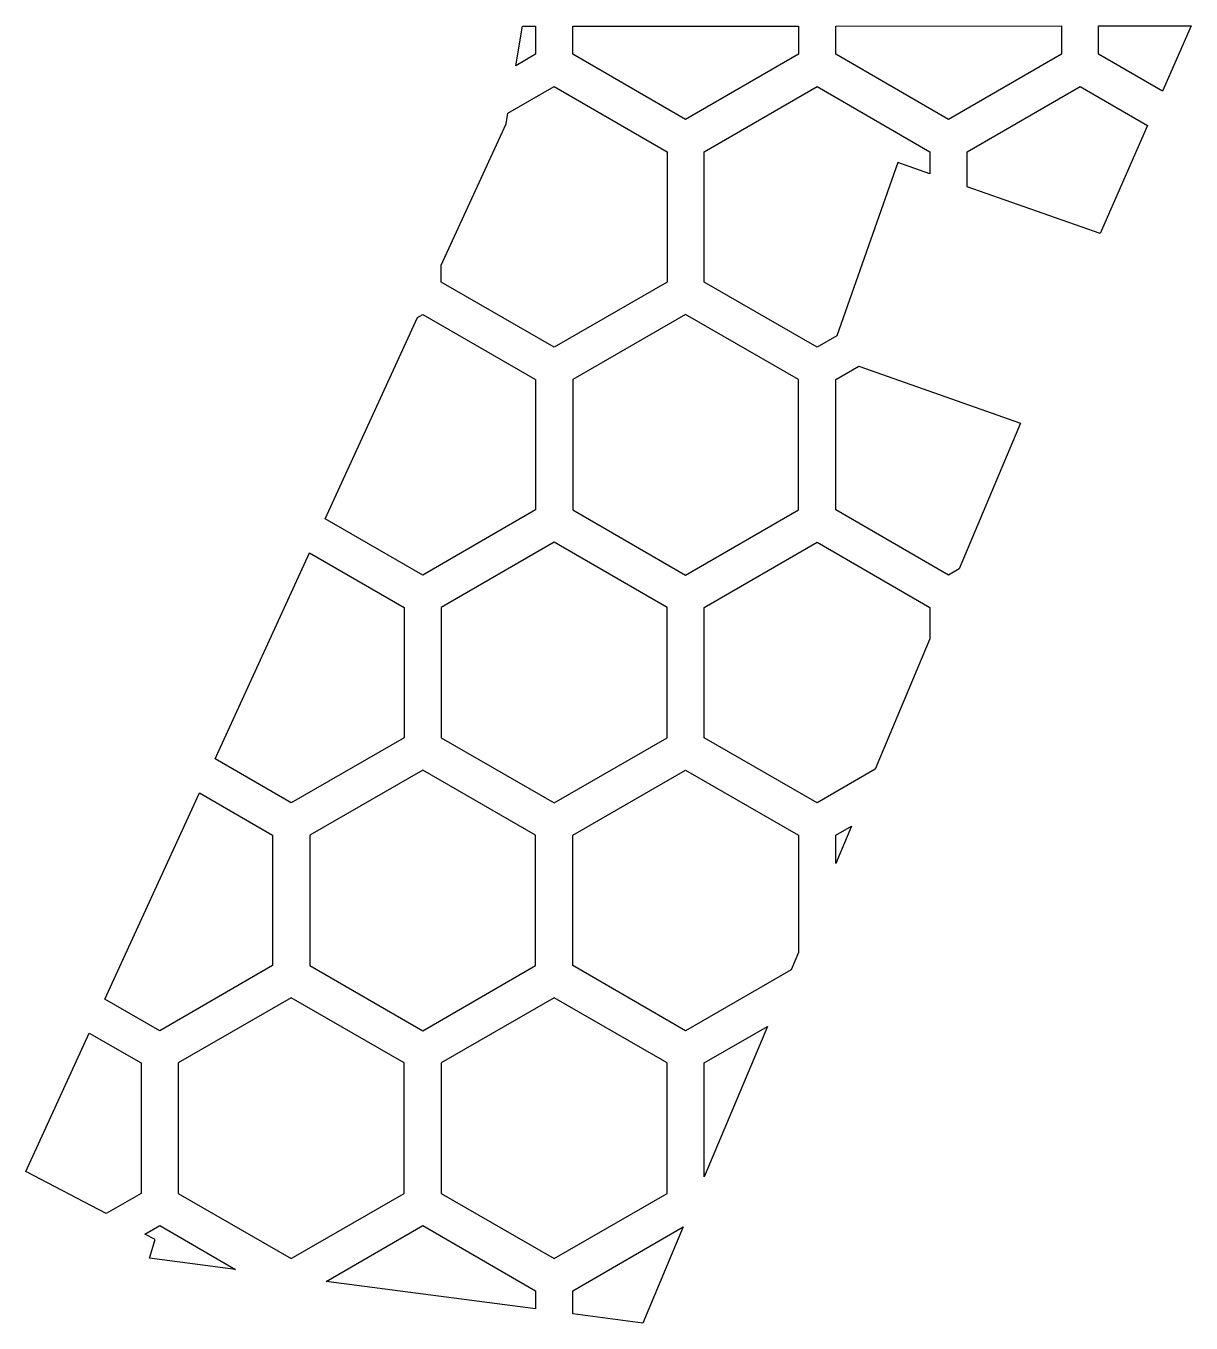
# Model space of a CAD drawing. Header units: millimetres. Extents: x 25.7 to 41.4, y 20.6 to 38.
import ezdxf

# ---------------------------------------------------------------- set-up
doc = ezdxf.new("R2010")
doc.units = ezdxf.units.MM

# ---------------------------------------------------------------- blocks, each defined once
blk = doc.blocks.new('HEX')
blk.add_lwpolyline([(1.516, 0.875), (0, 1.75), (-1.516, 0.875), (-1.516, -0.875), (0, -1.75), (1.516, -0.875)], close=True)

msp = doc.modelspace()

# ---------------------------------------------------------------- linework, layer by layer
for points in [[(32.378, 38.009), (32.555, 38.009), (32.555, 37.63), (32.29, 37.477), (32.378, 38.009)], [(36.086, 38.01), (36.086, 37.63), (34.571, 36.755), (33.055, 37.63), (33.055, 38.009), (36.086, 38.01)], [(39.617, 38.011), (39.617, 37.63), (38.102, 36.755), (36.586, 37.63), (36.586, 38.01), (39.617, 38.011)], [(41.358, 38.011), (40.974, 37.136), (40.117, 37.63), (40.117, 38.011), (41.358, 38.011)], [(32.159, 36.695), (32.183, 36.838), (32.805, 37.197), (34.321, 36.322), (34.321, 34.572), (32.805, 33.697), (31.29, 34.572), (31.29, 34.798), (32.159, 36.695)], [(37.42, 36.179), (36.601, 33.85), (36.336, 33.697), (34.821, 34.572), (34.821, 36.322), (36.336, 37.197), (37.852, 36.322), (37.852, 36.028), (37.42, 36.179)], [(40.136, 35.225), (38.352, 35.852), (38.352, 36.322), (39.867, 37.197), (40.772, 36.675), (40.136, 35.225)], [(30.969, 34.098), (31.04, 34.139), (32.555, 33.264), (32.555, 31.514), (31.04, 30.639), (29.729, 31.396), (30.969, 34.098)], [(39.068, 32.68), (38.246, 30.723), (38.102, 30.639), (36.586, 31.514), (36.586, 33.264), (36.897, 33.444), (39.068, 32.68)], [(37.117, 28.032), (36.336, 27.581), (34.821, 28.456), (34.821, 30.206), (36.336, 31.081), (37.852, 30.206), (37.852, 29.783), (37.117, 28.032)], [(29.52, 30.939), (30.79, 30.206), (30.79, 28.456), (29.274, 27.581), (28.251, 28.172), (29.52, 30.939)], [(35.988, 25.342), (34.571, 24.523), (33.055, 25.398), (33.055, 27.148), (34.571, 28.023), (36.086, 27.148), (36.086, 25.575), (35.988, 25.342)], [(28.042, 27.715), (29.024, 27.148), (29.024, 25.398), (27.509, 24.523), (26.773, 24.948), (28.042, 27.715)], [(36.586, 26.767), (36.586, 27.148), (36.797, 27.27), (36.586, 26.767)], [(34.821, 22.56), (34.821, 24.09), (35.668, 24.58), (34.821, 22.56)], [(25.712, 22.635), (26.563, 24.492), (27.259, 24.09), (27.259, 22.34), (26.788, 22.068), (25.712, 22.635)], [(27.31, 21.793), (27.509, 21.907), (28.526, 21.32), (27.372, 21.472), (27.447, 21.721), (27.31, 21.793)], [(29.745, 21.159), (31.04, 21.907), (32.555, 21.032), (32.555, 20.789), (29.745, 21.159)], [(33.998, 20.599), (33.055, 20.723), (33.055, 21.032), (34.539, 21.889), (33.998, 20.599)]]:
    msp.add_lwpolyline(points, close=True)

# ---------------------------------------------------------------- block references
for p in [(34.571, 32.389), (32.805, 29.331), (31.04, 26.273), (29.274, 23.215), (32.805, 23.215)]:
    msp.add_blockref('HEX', p)

doc.saveas('drawing.dxf')
